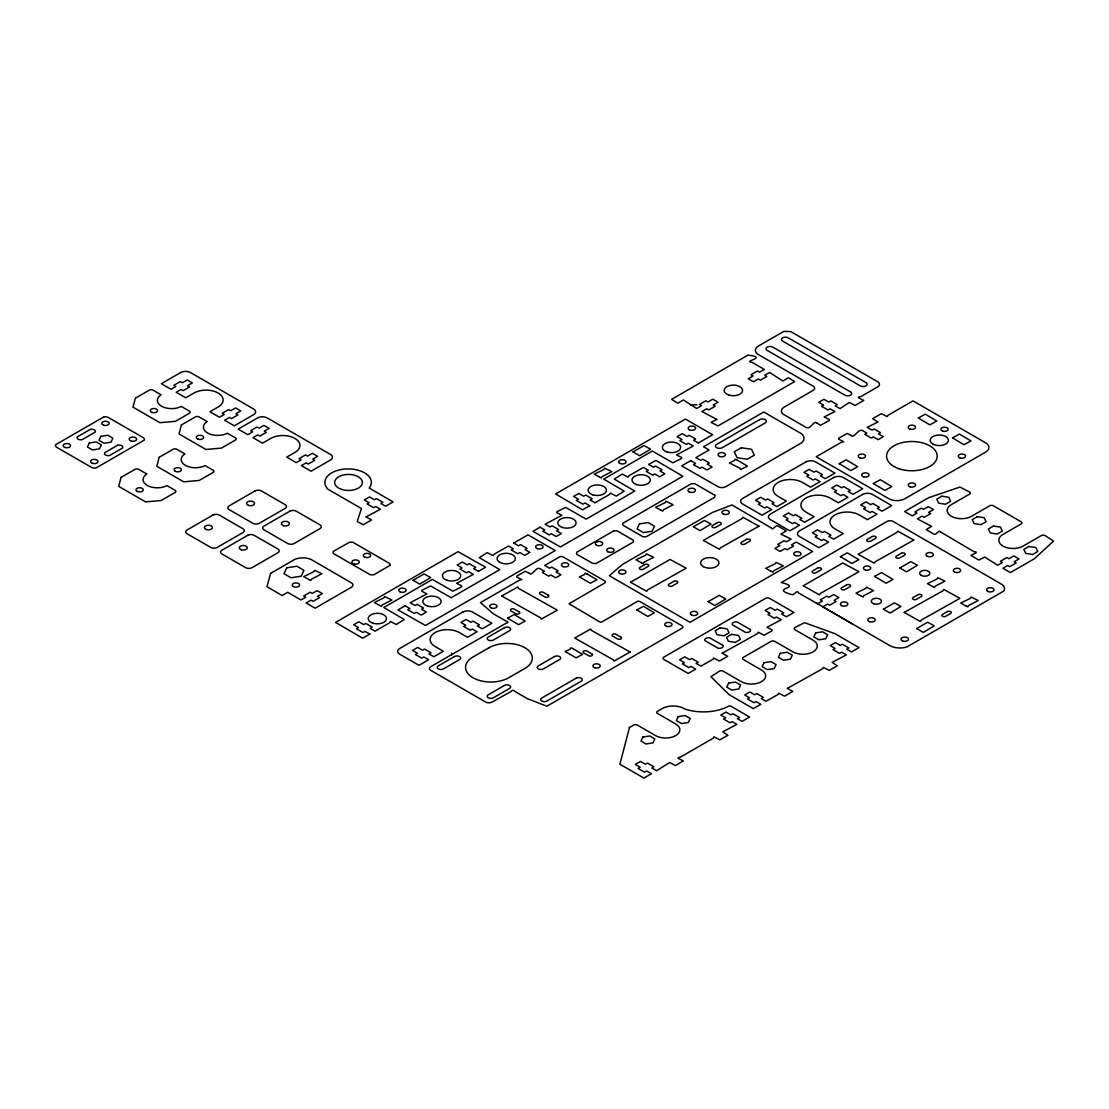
<?xml version="1.0" encoding="UTF-8"?>
<svg xmlns="http://www.w3.org/2000/svg" width="1109" height="1109" viewBox="0 0 1109 1109"><rect width="100%" height="100%" fill="white"/><g stroke="black" fill="none" stroke-linecap="round" stroke-linejoin="round"><path stroke-width="1.5" d="M629.496 727.462L619.876 764.226L643.885 778.047L651.413 773.735L646.644 770.991L644.565 772.183L638.077 768.44L640.156 767.234L635.291 764.434L640.475 761.439L645.341 764.24L647.406 763.047L653.894 766.79L651.829 767.982L656.597 770.741L669.573 762.521L675.45 765.557L683.394 760.885L678.195 758.348L678.195 757.489L680.455 757.114L713.309 738.15L713.96 736.833L719.838 739.842L727.948 735.253L722.694 731.857L736.917 724.371L732.148 721.612L730.082 722.805L723.595 719.062L725.66 717.87L720.795 715.055L725.993 712.061L730.859 714.875L732.924 713.683L739.412 717.426L737.346 718.618L742.115 721.377L749.587 717.024L731.524 706.53A2.038 1.178 0 0 0 728.461 706.253A37.11 21.431 0 0 1 684.891 709.039A15.678 9.052 0 0 0 661.768 708.831L657.734 711.16A2.703 1.553 0 0 0 657.762 713.6L675.672 723.941A14.265 8.234 0 0 1 675.672 735.586A14.265 8.234 0 0 1 655.502 735.586L637.592 725.244A2.703 1.553 0 0 0 633.378 725.217L629.344 727.546M540.069 527.219L532.958 531.35L560.392 546.959L682.853 476.246L655.876 460.387L648.723 464.491M405.09 605.791L397.979 609.908L425.468 625.49L555.221 550.549L528.036 534.843L513.758 543.05M698.393 442.99L712.616 434.742L685.39 419.05L555.609 493.962L582.585 509.835L589.725 505.732M478.45 571.357L485.562 567.24L458.072 551.658L335.583 622.399L362.643 638.202L369.796 634.098M690.436 404.827L696.896 404.827M698.462 443.032L693.624 440.231L695.69 439.039L689.202 435.296L687.136 436.489L682.271 433.674L677.072 436.683L681.938 439.483L679.872 440.675L686.36 444.432L688.426 443.226L693.277 446.026L676.545 454.898L681.619 457.504L681.619 458.433L672.83 462.813L652.314 451.058L603.712 479.13L624.187 491.121L616.244 496.139L610.366 493.103L609.437 494.517L594.992 502.765L590.154 499.979L592.22 498.787L585.732 495.03L583.667 496.222L578.801 493.422L573.603 496.416L578.468 499.23L576.403 500.422L582.89 504.165L584.956 502.973L589.808 505.773M648.654 464.449L653.506 467.249L655.571 466.043L662.059 469.8L659.994 470.992L664.859 473.793L659.661 476.801L654.795 473.987L652.73 475.179L646.242 471.436L648.308 470.244L643.47 467.443L629.025 475.692L628.096 477.106L622.218 474.07L614.275 479.088L634.75 491.093L586.134 519.151L565.632 507.395L556.843 511.776L556.843 512.705L561.916 515.311L545.184 524.183L550.022 526.983L552.102 525.791L558.589 529.534L556.524 530.726L561.39 533.54L556.191 536.534L551.325 533.72L549.26 534.912L542.772 531.169L544.838 529.977L540 527.177M852.682 624.09L822.795 606.831L827.564 604.072L829.629 605.264L836.117 601.522L834.051 600.329L838.917 597.515L833.732 594.521L828.867 597.335L826.801 596.143L820.313 599.886L822.379 601.078L817.61 603.837L798.549 592.955C796.997 588.851 794.612 595.63 791.743 594.576C768.454 587.992 804.122 588.158 781.277 582.544L886.756 521.618A4.436 2.565 0 0 1 893.341 521.535L1002.12 584.554A11.742 6.779 0 0 1 1003.784 591.042L906.968 646.921A14.472 8.359 0 0 1 888.947 645.091L816.418 603.074M513.675 543.008L518.527 545.808L520.592 544.616L527.08 548.359L525.014 549.551L529.88 552.365L524.682 555.359L519.816 552.545L517.751 553.738L511.263 549.995L513.328 548.803L508.49 546.002L494.046 554.264L493.117 555.664L487.239 552.629L479.296 557.661L499.785 569.652L451.169 597.723L430.652 585.954L421.864 590.348L421.864 591.277L426.937 593.87L410.205 602.741L415.057 605.542L417.123 604.35L423.61 608.092L421.545 609.285L426.411 612.099L421.212 615.093L416.346 612.293L414.281 613.485L407.793 609.742L409.859 608.536L405.021 605.75M478.52 571.398L473.682 568.612L475.747 567.42L469.259 563.663L467.194 564.855L462.328 562.055L457.13 565.049L462.009 567.863L459.93 569.056L466.418 572.798L468.497 571.606L473.335 574.407L456.603 583.279L461.677 585.871L461.677 586.813L452.888 591.194L432.385 579.425L383.769 607.496L404.258 619.501L396.301 624.519L390.423 621.484L389.495 622.884L375.05 631.146L370.212 628.346L372.277 627.153L365.79 623.41L363.724 624.603L358.859 621.789L353.66 624.783L358.526 627.597L356.46 628.789L362.948 632.532L365.013 631.34L369.865 634.14M451.585 653.132L451.71 654.989M366.109 516.905L371.57 519.955L363.35 524.709L357.223 521.577L361.409 508.532L327.529 488.972L325.907 486.421A23.622 13.641 0 0 1 331.799 472.808A23.206 13.391 0 0 1 361.548 471.367A23.206 13.391 0 0 1 369.145 488.029L393.099 501.892L385.627 506.245L380.858 503.486L382.924 502.294L376.436 498.551L374.371 499.743L369.505 496.929L364.307 499.923L369.172 502.737L367.107 503.93L373.594 507.672L375.66 506.48L380.429 509.239L366.109 516.905M413.089 580.284L419.701 584.11L430.68 577.581L424.068 573.949L413.089 580.284M501.67 595.949L540.291 617.685L541.22 619.085L557.342 610.2L518.721 588.463L517.792 587.049L501.67 595.949M507.589 618.17L518.555 624.686L525.167 621.054L514.202 614.538L507.589 618.17M630.148 652.023L614.026 661.103L613.097 659.703L574.698 638.035L590.598 629.066L591.527 630.48L630.148 652.023M630.55 582.253L646.658 591.333L647.587 589.919L686.208 568.196L669.988 559.463L630.55 582.253M633.031 451.918L639.643 455.73L650.623 449.214L643.996 445.582L633.031 451.918M636.829 609.922L647.795 616.452L654.407 612.82L643.442 606.29L636.829 609.922M693.416 526.789L700.029 530.615L711.008 524.086L704.395 520.454L693.416 526.789M708.152 601.674L714.778 605.486L725.743 598.971L719.131 595.339L708.152 601.674M716.774 419.382L711.091 422.404L718.05 425.925L794.612 381.579L788.43 377.753L782.871 380.983L769.563 372.458L764.78 375.216L766.86 376.408L760.372 380.151L758.293 378.959L753.427 381.773L748.242 378.779L753.066 375.937L751.001 374.745L757.489 371.002L759.554 372.194L764.323 369.436L751.999 362.283C742.129 361.201 768.911 357.486 747.91 355.13L671.624 399.379L677.821 403.191L683.366 399.961L696.688 408.486L701.456 405.728L699.391 404.535L705.879 400.793L707.944 401.985L712.81 399.185L718.05 402.193L713.184 405.007L715.25 406.199L708.762 409.942L706.696 408.75L701.928 411.508L716.774 419.382M722.222 653.229L727.684 656.278L719.464 661.033L713.586 658.025L712.935 659.342L700.888 666.149L696.119 663.39L698.185 662.198L691.697 658.455L689.632 659.647L684.766 656.833L679.581 659.841L684.447 662.641L682.368 663.834L688.869 667.59L690.935 666.398L695.703 669.143L688.176 673.454L664.166 659.633A2.897 1.677 0 0 1 664.125 656.958L765.293 598.541A2.897 1.677 0 0 1 769.923 598.569L793.878 612.431L786.406 616.784L781.637 614.026L783.703 612.833L777.215 609.077L775.149 610.283L770.284 607.469L765.085 610.463L769.951 613.277L767.885 614.469L774.373 618.212L776.439 617.02L781.207 619.779L766.984 627.264L772.058 629.857L772.058 630.785L764.129 635.235L758.251 632.241L757.599 633.544L722.222 653.229M758.986 526.151L720.365 547.888L719.436 549.302L703.314 540.402L741.935 518.665L742.864 517.265L758.986 526.151M787.335 688.37L792.796 691.434L784.576 696.175L778.698 693.18L778.047 694.484L766 701.29L761.231 698.545L763.297 697.353L756.809 693.61L754.744 694.802L749.878 691.988L744.694 694.983L749.559 697.797L747.494 698.989L753.981 702.732L756.047 701.54L760.816 704.298L753.288 708.609L729.278 694.775L710.924 676.698L719.186 671.305A2.703 1.553 0 0 1 723.401 671.319L741.311 681.661A14.265 8.234 0 0 0 761.481 681.661A14.265 8.234 0 0 0 761.481 670.016L743.557 659.675A2.703 1.553 0 0 1 743.543 657.249L770.824 641.501A2.703 1.553 0 0 1 775.025 641.515L792.935 651.856A14.265 8.234 0 0 0 813.105 651.856A14.265 8.234 0 0 0 813.105 640.212L795.195 629.87A2.703 1.553 0 0 1 795.167 627.444L804.496 622.662L835.035 633.71L858.99 647.573L851.518 651.926L846.749 649.167L848.815 647.975L842.327 644.232L840.262 645.424L835.396 642.61L830.211 645.618L835.077 648.418L832.998 649.611L839.485 653.367L841.565 652.175L846.333 654.92L832.097 662.406L837.35 665.802L829.241 670.39L823.377 667.396L822.712 668.699L787.335 688.37M803.304 585.788L819.412 594.868L820.341 593.454L858.962 571.717L842.743 562.984L803.304 585.788M839.222 463.687L850.742 470.535L857.687 466.709L846.167 459.875L839.222 463.687M840.372 556.649L851.892 563.483L858.837 559.671L847.318 552.823L840.372 556.649M873.365 483.552L884.885 490.4L891.83 486.574L880.31 479.74L873.365 483.552M874.571 576.389L886.091 583.237L893.036 579.425L881.516 572.577L874.571 576.389M883.402 609.188L890.014 613.014L900.993 606.484L894.381 602.852L883.402 609.188M899.884 567.974L906.51 571.8L917.476 565.271L910.863 561.639L899.884 567.974M904.223 612.404L920.345 621.484L921.274 620.083L959.895 598.347L943.773 589.447L942.844 590.861L904.223 612.404M913.802 540.041L875.181 561.778L874.252 563.178L858.144 554.292L896.751 532.556L897.68 531.142L913.802 540.041M916.699 628.567L923.312 632.393L934.277 625.864L927.665 622.232L916.699 628.567M918.349 418.01L929.869 424.844L936.814 421.032L925.294 414.184L918.349 418.01M952.492 437.875L964.012 444.709L970.957 440.897L959.437 434.049L952.492 437.875M714.764 495.21L714.764 497.179L646.117 536.811L642.915 536.728L622.953 525.25L622.773 523.323L691.406 483.704L694.816 483.69L714.764 495.21M736.917 459.93L747.494 466.127L740.687 469.537L739.745 468.137L729.389 462.938L734.421 460.568L735.073 459.265L736.917 459.93M309.037 579.591L310.839 580.492L311.49 579.175L321.818 573.783L314.623 570.289L313.972 571.606L303.741 576.638L309.037 579.591M379.666 605.459L381.468 606.36L382.12 605.057L391.865 599.997L384.671 596.517L384.005 597.82L374.357 602.52L379.666 605.459M529.437 573.367C531.655 576.916 535.869 566.754 539.542 568.446L544.38 571.246L542.315 572.438L548.803 576.181L550.868 574.989L555.734 577.803L560.932 574.809L556.066 571.994L558.132 570.802L551.644 567.059L549.579 568.252L544.727 565.451L559.643 556.87A2.578 1.483 0 0 1 562.984 556.857L604.849 581.033A2.454 1.414 0 0 1 604.821 582.918L569.042 603.767L599.609 621.83A1.428 0.818 0 0 0 601.951 621.872L637.134 601.563A1.941 1.123 0 0 1 639.962 601.563L682.021 625.836A2.953 1.705 0 0 1 682.479 627.93L546.917 706.197L527.551 698.739L514.645 691.295A1.608 0.929 0 0 0 513.023 690.366A1.608 0.929 0 0 0 511.415 691.309L492.119 702.052A4.561 2.634 0 0 1 485.673 702.052L430.805 670.377A4.561 2.634 0 0 1 430.805 666.661L506.245 623.106A1.608 0.929 0 0 0 507.867 622.177A1.608 0.929 0 0 0 506.245 621.234L493.339 613.79L480.433 602.603L519.428 580.159L521.868 579.619L516.794 577.027L516.794 576.098L525.375 571.26L529.437 573.367M572.66 648.515L582.599 654.393L576.084 657.845L565.105 651.51L570.165 649.153L570.816 647.85L572.66 648.515M599.595 477.092L601.411 477.993L602.062 476.676L611.808 471.616L604.613 468.137L603.948 469.454L594.299 474.139L599.595 477.092M586.938 573.908L596.878 579.785L590.362 583.237L579.383 576.902L584.443 574.545L585.095 573.228L586.938 573.908M641.362 562.762L643.165 563.663L643.83 562.36L653.561 557.3L646.367 553.821L645.715 555.124L636.067 559.823L641.362 562.762M660.909 510.223L662.725 511.124L663.376 509.821L673.108 504.761L665.913 501.268L665.261 502.585L655.613 507.284L660.909 510.223M771.171 527.87L772.696 528.868L776.272 525.943L777.88 525.943L786.239 530.892L780.875 534.136L791.119 539.071L786.281 541.871L784.202 540.679L777.714 544.422L779.779 545.614L774.914 548.428L780.112 551.423L784.978 548.608L787.043 549.801L793.531 546.058L791.466 544.866L796.304 542.065L812.62 551.52L690.006 622.315L609.326 575.737L622.246 564.564L712.588 512.4L731.954 504.955L771.171 527.87M771.074 571.274L772.876 572.175L773.528 570.872L783.273 565.812L776.078 562.332L775.413 563.635L765.764 568.335L771.074 571.274M851.268 435.518C853.625 439.067 858.241 428.795 862.026 430.334L866.864 433.12L864.798 434.312L871.258 438.041L873.31 436.849L878.162 439.649L883.319 436.669L878.48 433.869L880.532 432.69L874.086 428.961L872.021 430.14L867.183 427.353L877.898 422.03L872.644 418.634L881.405 413.671L887.283 416.679L887.949 415.362L913.012 400.89L985.61 442.81A11.409 6.585 0 0 1 985.61 452.125L904.944 498.703A11.409 6.585 0 0 1 888.808 498.703L816.196 456.783L841.26 442.311L843.699 441.784L838.626 439.178L838.626 438.249L847.207 433.425L851.268 435.518M861.346 596.115L863.149 597.016L863.8 595.699L873.545 590.64L866.351 587.16L865.685 588.463L856.037 593.163L861.346 596.115M940.682 532.015L973.827 551.617L976.086 551.991L976.086 552.85L970.888 555.387L978.831 560.073L984.709 557.037L997.684 565.257L1002.453 562.499L1000.387 561.306L1006.875 557.564L1008.94 558.756L1013.806 555.942L1018.991 558.936L1014.125 561.75L1016.204 562.942L1009.717 566.685L1007.637 565.493L1002.869 568.252L1010.396 572.563L1034.406 558.728L1053.55 541.095L1045.274 535.716A2.703 1.553 0 0 0 1041.074 535.73L1023.163 546.072A14.265 8.234 0 0 1 1002.993 546.072A14.265 8.234 0 0 1 1002.993 534.427L1020.904 524.086A2.703 1.553 0 0 0 1020.932 521.66L993.65 505.912A2.703 1.553 0 0 0 989.45 505.926L971.526 516.267A14.265 8.234 0 0 1 951.37 516.267A14.265 8.234 0 0 1 951.37 504.623L969.28 494.281A2.703 1.553 0 0 0 969.308 491.855L959.964 487.073L928.649 497.678L904.694 511.526L912.166 515.879L916.935 513.12L914.87 511.928L921.357 508.185L923.423 509.378L928.288 506.577L933.487 509.572L928.621 512.372L930.687 513.578L924.199 517.321L922.134 516.129L917.365 518.873L931.588 526.359L926.223 529.603L933.93 534.178L935.539 534.178L939.115 531.239L940.682 532.015M932.724 586.592L934.54 587.493L935.192 586.19L944.923 581.13L937.729 577.637L937.077 578.953L927.429 583.653L932.724 586.592M966.022 605.971L967.824 606.873L968.49 605.569L978.221 600.51L971.027 597.016L970.375 598.333L960.727 603.033L966.022 605.971M816.668 422.779L820.549 425.302L829.241 420.463L829.241 419.535L824.167 416.929L834.897 411.619L830.059 408.819L827.993 410.011L821.547 406.282L823.599 405.09L818.761 402.304L823.918 399.323L828.756 402.11L830.821 400.917L837.267 404.646L835.216 405.839L840.054 408.639L849.272 402.442L855.094 405.492L863.745 400.418L858.546 397.881L858.546 397.022L860.82 396.648L877.815 386.791A6.599 3.812 0 0 0 876.498 381.066L790.8 331.591L783.841 331.397L759.221 345.551A10.674 6.169 0 0 0 757.794 354.215L811.885 385.433A5.503 3.175 0 0 1 812.675 390.659L784.202 407.1A9.385 5.42 0 0 0 783.134 414.184L806.825 427.824C811.234 428.739 813.382 420.644 816.668 422.779M135.395 398.186L132.997 407.155L159.89 422.695L175.444 421.309L189.154 413.394A2.703 1.553 0 0 0 189.126 410.968L181.294 406.435A14.265 8.234 0 0 1 161.54 406.213A14.265 8.234 0 0 1 161.138 394.804L153.305 390.285A2.703 1.553 0 0 0 149.105 390.257L135.395 398.186M121.075 477.383L118.677 486.366L145.584 501.892L161.138 500.519L174.848 492.59A2.703 1.553 0 0 0 174.82 490.164L166.988 485.645A14.265 8.234 0 0 1 147.234 485.409A14.265 8.234 0 0 1 146.832 474.014L138.999 469.481A2.703 1.553 0 0 0 134.785 469.467L121.075 477.383M159.197 457.31L156.799 466.293L183.692 481.819L199.246 480.433L212.956 472.517A2.703 1.553 0 0 0 212.942 470.091L205.096 465.572A14.265 8.234 0 0 1 185.342 465.336A14.265 8.234 0 0 1 184.953 453.928L177.107 449.408A2.703 1.553 0 0 0 172.907 449.395L159.197 457.31M181.432 424.969L179.034 433.952L205.941 449.478L221.481 448.091L235.205 440.176A2.703 1.553 0 0 0 235.177 437.75L227.345 433.231A14.265 8.234 0 0 1 207.577 432.995A14.265 8.234 0 0 1 207.189 421.586L199.357 417.067A2.703 1.553 0 0 0 195.142 417.053L181.432 424.969M270.568 573.395L266.978 586.716L282.171 595.519L287.702 592.317L300.941 599.969L305.793 597.169L303.714 595.977L310.215 592.234L312.281 593.426L317.146 590.612L322.331 593.62L317.465 596.42L319.531 597.612L313.043 601.369L310.977 600.163L306.139 602.963L315.164 608.189L351.123 587.41A5.503 3.175 0 0 0 351.22 582.724L311.033 559.421A13.558 7.818 0 0 0 294.772 559.421L270.568 573.395M642.804 737.041L640.974 741.062L646.048 743.987L652.965 742.905L654.837 738.927L649.749 735.988L642.804 737.041M678.209 716.608L676.379 720.614L681.453 723.553L688.37 722.472L690.242 718.48L685.154 715.541L678.209 716.608M728.599 683.13L726.769 687.136L731.857 690.075L738.774 688.994L740.632 685.002L735.558 682.077L728.599 683.13M764.018 662.683L762.188 666.703L767.262 669.628L774.179 668.561L776.05 664.568L770.963 661.629L764.018 662.683M780.237 653.326L778.407 657.332L783.495 660.271L790.398 659.19L792.27 655.197L787.182 652.258L780.237 653.326M815.642 632.879L813.812 636.885L818.899 639.824L825.803 638.742L827.674 634.75L822.587 631.825L815.642 632.879M89.302 442.99L87.431 447.01L92.518 449.935L99.463 448.868L101.321 444.861L96.233 441.923L89.302 442.99M100.877 436.308L99.02 440.315L104.094 443.253L111.039 442.186L112.896 438.166L107.823 435.241L100.877 436.308M286.718 567.808L283.987 573.672L290.96 577.775L301.232 576.181L303.949 570.345L296.935 566.228L286.718 567.808M639.436 523.892L637.093 528.91L643.47 532.597L652.175 531.253L654.504 526.221L648.141 522.547L639.436 523.892M389.911 565.438L373.816 574.809L370.323 574.809L333.241 553.405L333.241 551.436L349.46 542.259L352.87 542.259L389.911 563.649L389.911 565.438M690.699 460.651L681.688 465.891L717.814 486.56A5.503 3.175 0 0 0 725.951 486.601L801.336 442.976A13.558 7.818 0 0 0 801.266 433.591L763.713 412.007L703.536 446.788L709.053 449.963L695.87 457.643L700.736 460.429L702.787 459.223L709.303 462.966L707.237 464.158L712.13 466.958L706.96 469.966L702.066 467.166L700.015 468.358L693.499 464.629L695.565 463.437L690.699 460.651M103.955 416.832L55.547 444.764A5.018 2.897 0 0 0 57.169 447.565L91.049 467.125A5.115 2.953 0 0 0 95.887 468.053L144.295 440.107A5.004 2.897 0 0 0 142.673 437.32L108.793 417.76A5.101 2.953 0 0 0 103.955 416.832M180.725 372.527L161.359 383.714L171.036 389.301L175.874 386.5L173.822 385.322L180.268 381.593L182.333 382.771L187.171 379.985L192.328 382.965L187.49 385.752L189.556 386.944L183.096 390.673L181.044 389.481L176.206 392.281L185.716 397.771L193.95 393.03A17.106 9.884 0 0 1 218.154 393.03A17.106 9.884 0 0 1 218.154 407.003L209.92 411.744L219.443 417.247L224.281 414.447L222.23 413.255L228.676 409.54L230.727 410.718L235.579 407.932L240.736 410.912L235.898 413.699L237.95 414.891L231.504 418.62L229.438 417.428L224.6 420.228L234.29 425.814L253.656 414.627A6.848 3.951 0 0 0 253.656 409.041L190.415 372.527A6.848 3.951 0 0 0 180.725 372.527M90.245 429.405L77.339 436.849A3.701 2.135 0 0 0 78.143 439.178A3.701 2.135 0 0 0 82.177 439.649L95.083 432.191A3.701 2.135 0 0 0 94.279 429.862A3.701 2.135 0 0 0 90.245 429.405M117.665 445.236L104.759 452.694A3.701 2.135 0 0 0 105.577 455.023A3.701 2.135 0 0 0 109.611 455.48L122.517 448.036A3.701 2.135 0 0 0 121.699 445.707A3.701 2.135 0 0 0 117.665 445.236M257.524 417.927L238.158 429.114L247.834 434.7L252.672 431.9L250.62 430.722L257.066 426.993L259.132 428.185L263.97 425.385L269.127 428.365L264.289 431.165L266.354 432.344L259.894 436.073L257.842 434.88L252.991 437.681L262.514 443.17L270.748 438.429A17.106 9.884 0 0 1 294.939 438.429A17.106 9.884 0 0 1 294.939 452.403L286.718 457.144L296.242 462.647L301.08 459.847L299.014 458.669L305.474 454.94L307.526 456.118L312.378 453.331L317.534 456.312L312.696 459.112L314.748 460.29L308.302 464.019L306.236 462.827L301.398 465.628L311.075 471.214L330.454 460.027A6.848 3.951 0 0 0 330.454 454.44L267.214 417.927A6.848 3.951 0 0 0 257.524 417.927M212.873 515.089L187.061 529.991A4.561 2.634 0 0 0 187.061 533.72L210.765 547.416A4.561 2.634 0 0 0 217.212 547.416L243.023 532.5A4.561 2.634 0 0 0 243.023 528.785L219.319 515.089A4.561 2.634 0 0 0 212.873 515.089M254.973 490.968L229.161 505.87A4.561 2.634 0 0 0 229.161 509.599L252.866 523.282A4.561 2.634 0 0 0 259.326 523.282L285.138 508.379A4.561 2.634 0 0 0 285.138 504.65L261.433 490.968A4.561 2.634 0 0 0 254.973 490.968M247.709 535.328L221.897 550.23A4.561 2.634 0 0 0 221.897 553.959L245.602 567.642A4.561 2.634 0 0 0 252.062 567.642L277.874 552.739A4.561 2.634 0 0 0 277.874 549.01L254.169 535.328A4.561 2.634 0 0 0 247.709 535.328M289.823 511.194L264.011 526.096A4.561 2.634 0 0 0 264.011 529.825L287.716 543.521A4.561 2.634 0 0 0 294.162 543.521L319.988 528.605A4.561 2.634 0 0 0 319.988 524.89L296.269 511.194A4.561 2.634 0 0 0 289.823 511.194M759.582 419.646L716.636 444.432A3.992 2.301 0 0 0 716.636 447.689A3.992 2.301 0 0 0 722.278 447.689L765.224 422.903A3.992 2.301 0 0 0 765.224 419.646A3.992 2.301 0 0 0 759.582 419.646M462.855 612.043L399.6 648.557A6.848 3.951 0 0 0 399.6 654.144L418.98 665.331L428.656 659.744L423.818 656.944L421.767 658.136L415.307 654.407L417.358 653.215L412.52 650.428L417.691 647.448L422.529 650.234L424.581 649.056L431.041 652.771L428.975 653.963L433.827 656.764L443.337 651.26L435.116 646.505A17.106 9.884 0 0 1 435.116 632.546A17.106 9.884 0 0 1 459.32 632.546L467.541 637.287L477.064 631.797L472.226 628.997L470.161 630.189L463.714 626.46L465.766 625.268L460.928 622.482L466.085 619.501L470.937 622.288L472.988 621.109L479.448 624.824L477.383 626.017L482.221 628.817L491.911 623.23L472.531 612.043A6.848 3.951 0 0 0 462.855 612.043M613.734 530.878L576.652 552.282L576.652 554.25L592.871 563.427L596.282 563.427L633.322 542.051L633.322 540.263L617.228 530.878L613.734 530.878M454.399 656.583L438.263 665.899A3.646 2.107 0 0 0 438.263 668.879A3.646 2.107 0 0 0 443.42 668.879L459.556 659.564A3.646 2.107 0 0 0 459.556 656.583A3.646 2.107 0 0 0 454.399 656.583M504.415 627.708L488.265 637.023A3.646 2.107 0 0 0 488.265 640.004A3.646 2.107 0 0 0 493.436 640.004L509.572 630.688A3.646 2.107 0 0 0 509.572 627.708A3.646 2.107 0 0 0 504.415 627.708M805.896 461.912L742.642 498.426A6.848 3.951 0 0 0 742.642 504.013L762.022 515.2L771.698 509.613L766.86 506.813L764.808 508.005L758.348 504.276L760.414 503.084L755.562 500.298L760.732 497.317L765.57 500.104L767.622 498.925L774.082 502.64L772.03 503.833L776.868 506.633L786.378 501.129L778.158 496.388A17.106 9.884 0 0 1 778.158 482.415A17.106 9.884 0 0 1 802.361 482.415L810.582 487.156L820.106 481.666L815.267 478.866L813.202 480.058L806.756 476.329L808.808 475.137L803.97 472.351L809.126 469.37L813.978 472.157L816.03 470.978L822.49 474.707L820.424 475.886L825.262 478.686L834.952 473.099L815.572 461.912A6.848 3.951 0 0 0 805.896 461.912M489.083 647.725L472.947 657.041A25.327 14.625 0 0 0 472.947 677.724A25.327 14.625 0 0 0 508.768 677.724L524.904 668.408A25.327 14.625 0 0 0 524.904 647.725A25.327 14.625 0 0 0 489.083 647.725M644.828 564.564L639.99 567.364A2.287 1.317 0 0 0 639.99 569.222A2.287 1.317 0 0 0 643.22 569.222L648.058 566.436A2.287 1.317 0 0 0 648.058 564.564A2.287 1.317 0 0 0 644.828 564.564M717.426 522.644L712.588 525.444A2.287 1.317 0 0 0 712.588 527.302A2.287 1.317 0 0 0 715.818 527.302L720.656 524.515A2.287 1.317 0 0 0 720.656 522.644A2.287 1.317 0 0 0 717.426 522.644M833.649 477.549L770.408 514.063A6.848 3.951 0 0 0 770.408 519.65L789.788 530.837L799.464 525.25L794.626 522.45L792.561 523.642L786.115 519.913L788.166 518.721L783.328 515.935L788.485 512.954L793.337 515.74L795.389 514.562L801.849 518.291L799.783 519.469L804.621 522.27L814.145 516.766L805.924 512.025A17.106 9.884 0 0 1 805.924 498.052A17.106 9.884 0 0 1 830.114 498.052L838.349 502.793L847.872 497.303L843.02 494.503L840.969 495.695L834.509 491.966L836.574 490.788L831.736 487.988L836.893 485.007L841.731 487.808L843.797 486.615L850.243 490.344L848.191 491.523L853.029 494.323L862.705 488.736L843.339 477.549A6.848 3.951 0 0 0 833.649 477.549M673.87 581.338L669.032 584.124A2.287 1.317 0 0 0 669.032 585.996A2.287 1.317 0 0 0 672.262 585.996L677.1 583.195A2.287 1.317 0 0 0 677.1 581.338A2.287 1.317 0 0 0 673.87 581.338M746.468 539.418L741.63 542.204A2.287 1.317 0 0 0 741.63 544.075A2.287 1.317 0 0 0 744.86 544.075L749.698 541.275A2.287 1.317 0 0 0 749.698 539.418A2.287 1.317 0 0 0 746.468 539.418M504.415 685.459L488.279 694.775A3.646 2.107 0 0 0 488.279 697.755A3.646 2.107 0 0 0 493.436 697.755L509.572 688.439A3.646 2.107 0 0 0 509.572 685.459A3.646 2.107 0 0 0 504.415 685.459M554.431 656.583L538.281 665.899A3.646 2.107 0 0 0 538.281 668.879A3.646 2.107 0 0 0 543.452 668.879L559.588 659.564A3.646 2.107 0 0 0 559.588 656.583A3.646 2.107 0 0 0 554.431 656.583M862.719 494.42L799.478 530.934A6.848 3.951 0 0 0 799.478 536.52L818.844 547.707L828.534 542.121L823.696 539.334L821.63 540.513L815.184 536.798L817.236 535.605L812.398 532.805L817.555 529.825L822.393 532.625L824.458 531.433L830.904 535.162L828.853 536.354L833.691 539.14L843.214 533.651L834.98 528.896A17.106 9.884 0 0 1 834.98 514.923A17.106 9.884 0 0 1 859.184 514.923L867.418 519.677L876.928 514.174L872.09 511.388L870.038 512.566L863.578 508.851L865.644 507.659L860.806 504.858L865.963 501.878L870.801 504.678L872.866 503.486L879.312 507.215L877.261 508.407L882.099 511.194L891.775 505.607L872.409 494.42A6.848 3.951 0 0 0 862.719 494.42M576.084 678.223L541.733 698.046A3.646 2.107 0 0 0 541.733 701.027A3.646 2.107 0 0 0 546.903 701.027L581.241 681.203A3.646 2.107 0 0 0 581.241 678.223A3.646 2.107 0 0 0 576.084 678.223M817.583 568.099L812.745 570.885A2.287 1.317 0 0 0 812.745 572.757A2.287 1.317 0 0 0 815.974 572.757L820.812 569.957A2.287 1.317 0 0 0 820.812 568.099A2.287 1.317 0 0 0 817.583 568.099M872.256 536.534L867.418 539.321A2.287 1.317 0 0 0 867.418 541.192A2.287 1.317 0 0 0 870.634 541.192L875.486 538.392A2.287 1.317 0 0 0 875.486 536.534A2.287 1.317 0 0 0 872.256 536.534M941.874 496.222L936.8 499.161L938.658 503.153L945.575 504.235L950.663 501.296L948.833 497.289L941.874 496.222M720.268 627.805L715.194 630.744L717.024 634.75L723.969 635.804L729.057 632.879L727.185 628.886L720.268 627.805M731.607 634.348L726.534 637.287L728.363 641.293L735.309 642.361L740.396 639.422L738.525 635.429L731.607 634.348M846.624 584.859L841.786 587.659A2.287 1.317 0 0 0 841.786 589.517A2.287 1.317 0 0 0 845.016 589.517L849.854 586.73A2.287 1.317 0 0 0 849.854 584.859A2.287 1.317 0 0 0 846.624 584.859M901.298 553.294L896.46 556.094A2.287 1.317 0 0 0 896.46 557.952A2.287 1.317 0 0 0 899.676 557.952L904.528 555.165A2.287 1.317 0 0 0 904.528 553.294A2.287 1.317 0 0 0 901.298 553.294M977.279 516.669L972.205 519.608L974.076 523.6L980.98 524.668L986.067 521.743L984.237 517.723L977.279 516.669M993.512 526.04L988.424 528.965L990.295 532.958L997.199 534.039L1002.286 531.1L1000.457 527.094L993.512 526.04M918.002 594.674L913.151 597.46A2.287 1.317 0 0 0 913.151 599.331A2.287 1.317 0 0 0 916.381 599.331L921.219 596.531A2.287 1.317 0 0 0 921.219 594.674A2.287 1.317 0 0 0 918.002 594.674M1028.916 546.474L1023.829 549.412L1025.7 553.405L1032.618 554.486L1037.691 551.547L1035.861 547.541L1028.916 546.474M947.377 611.627L942.539 614.428A2.287 1.317 0 0 0 942.539 616.285A2.287 1.317 0 0 0 945.755 616.285L950.593 613.485A2.287 1.317 0 0 0 950.593 611.627A2.287 1.317 0 0 0 947.377 611.627M741.339 447.745L734.269 451.793L737.055 457.712L747.175 459.251L754.3 455.189L751.514 449.297L741.339 447.745M865.99 382.619L788.291 337.871A3.992 2.301 0 0 0 782.649 337.871A3.992 2.301 0 0 0 782.649 341.128L860.334 385.877A3.992 2.301 0 0 0 865.99 385.877A3.992 2.301 0 0 0 865.99 382.619M850.548 391.907L772.834 347.145A3.992 2.301 0 0 0 767.192 347.145A3.992 2.301 0 0 0 767.192 350.402L844.906 395.164A3.992 2.301 0 0 0 850.548 395.164A3.992 2.301 0 0 0 850.548 391.907M750.239 629.51L737.333 622.066A3.701 2.135 0 0 0 733.299 622.523A3.701 2.135 0 0 0 732.494 624.852L745.4 632.31A3.701 2.135 0 0 0 749.434 631.839A3.701 2.135 0 0 0 750.239 629.51M722.805 645.355L709.899 637.897A3.701 2.135 0 0 0 705.865 638.368A3.701 2.135 0 0 0 705.061 640.697L717.967 648.141A3.701 2.135 0 0 0 722.001 647.684A3.701 2.135 0 0 0 722.805 645.355M548.193 595.159L543.355 592.358A2.287 1.317 0 0 0 540.125 592.358A2.287 1.317 0 0 0 540.125 594.23L544.976 597.016A2.287 1.317 0 0 0 548.193 597.016A2.287 1.317 0 0 0 548.193 595.159M620.804 637.079L615.966 634.279A2.287 1.317 0 0 0 612.736 634.279A2.287 1.317 0 0 0 612.736 636.136L617.574 638.936A2.287 1.317 0 0 0 620.804 638.936A2.287 1.317 0 0 0 620.804 637.079M519.151 611.918L514.313 609.132A2.287 1.317 0 0 0 511.083 609.132A2.287 1.317 0 0 0 511.083 610.99L515.935 613.79A2.287 1.317 0 0 0 519.151 613.79A2.287 1.317 0 0 0 519.151 611.918M591.762 653.839L586.924 651.052A2.287 1.317 0 0 0 583.694 651.052A2.287 1.317 0 0 0 583.694 652.91L588.532 655.71A2.287 1.317 0 0 0 591.762 655.71A2.287 1.317 0 0 0 591.762 653.839M863.551 476.801A3.646 2.107 0 0 0 869.026 474.971A3.646 2.107 0 0 0 863.551 473.141A3.646 2.107 0 0 0 863.551 476.801M899.219 468.802A25.327 14.625 0 0 0 937.202 456.132A25.327 14.625 0 0 0 899.219 443.475A25.327 14.625 0 0 0 899.219 468.802M932.849 444.03A9.122 5.268 0 0 0 948.126 441.659A9.122 5.268 0 0 0 936.939 435.213A9.122 5.268 0 0 0 932.849 444.03M942.678 431.11A3.646 2.107 0 0 0 948.153 429.294A3.646 2.107 0 0 0 942.678 427.464A3.646 2.107 0 0 0 942.678 431.11M910.045 429.086A3.646 2.107 0 0 0 915.521 427.256A3.646 2.107 0 0 0 910.045 425.426A3.646 2.107 0 0 0 910.045 429.086M960.061 457.962A3.646 2.107 0 0 0 965.537 456.132A3.646 2.107 0 0 0 960.061 454.316A3.646 2.107 0 0 0 960.061 457.962M860.029 457.962A3.646 2.107 0 0 0 865.505 456.132A3.646 2.107 0 0 0 860.029 454.316A3.646 2.107 0 0 0 860.029 457.962M910.045 486.837A3.646 2.107 0 0 0 915.521 485.007A3.646 2.107 0 0 0 910.045 483.191A3.646 2.107 0 0 0 910.045 486.837M865.27 569.929A3.646 2.107 0 0 0 870.745 568.099A3.646 2.107 0 0 0 865.27 566.269A3.646 2.107 0 0 0 865.27 569.929M198.137 439.219A3.646 2.107 0 0 0 203.612 437.39A3.646 2.107 0 0 0 198.137 435.574A3.646 2.107 0 0 0 198.137 439.219M152.099 412.437A3.646 2.107 0 0 0 157.575 410.607A3.646 2.107 0 0 0 152.099 408.777A3.646 2.107 0 0 0 152.099 412.437M137.031 491.301A3.646 2.107 0 0 0 143.13 490.358A3.646 2.107 0 0 0 138.667 487.78A3.646 2.107 0 0 0 137.031 491.301M719.893 456.548A3.701 2.135 0 0 0 725.438 454.69A3.701 2.135 0 0 0 719.893 452.846A3.701 2.135 0 0 0 719.893 456.548M491.495 608.12A3.687 2.121 0 0 0 497.012 606.276A3.687 2.121 0 0 0 491.495 604.447A3.687 2.121 0 0 0 491.495 608.12M594.729 667.77A3.674 2.121 0 0 0 600.232 665.927A3.674 2.121 0 0 0 594.729 664.097A3.674 2.121 0 0 0 594.729 667.77M563.275 566.671A3.646 2.107 0 0 0 568.751 564.841A3.646 2.107 0 0 0 563.275 563.012A3.646 2.107 0 0 0 563.275 566.671M666.551 626.322A3.66 2.107 0 0 0 672.04 624.492A3.66 2.107 0 0 0 666.551 622.662A3.66 2.107 0 0 0 666.551 626.322M954.392 571.953A3.729 2.149 0 0 0 960.63 570.996A3.729 2.149 0 0 0 956.069 568.362A3.729 2.149 0 0 0 954.392 571.953M987.689 591.333A3.729 2.149 0 0 0 993.914 590.376A3.729 2.149 0 0 0 989.353 587.742A3.729 2.149 0 0 0 987.689 591.333M902.892 641.085A3.729 2.149 0 0 0 908.479 639.214A3.729 2.149 0 0 0 902.892 637.356A3.729 2.149 0 0 0 902.892 641.085M869.595 621.705A3.729 2.149 0 0 0 875.181 619.834A3.729 2.149 0 0 0 869.595 617.976A3.729 2.149 0 0 0 869.595 621.705M921.149 575.363A5.101 2.939 0 0 0 929.689 574.046A5.101 2.939 0 0 0 923.437 570.442A5.101 2.939 0 0 0 921.149 575.363M873.809 603.781A5.101 2.939 0 0 0 881.461 601.23A5.101 2.939 0 0 0 873.809 598.68A5.101 2.939 0 0 0 873.809 603.781M927.069 556.177A3.729 2.149 0 0 0 933.293 555.207A3.729 2.149 0 0 0 928.732 552.573A3.729 2.149 0 0 0 927.069 556.177M841.495 605.583A3.729 2.149 0 0 0 847.72 604.613A3.729 2.149 0 0 0 843.159 601.979A3.729 2.149 0 0 0 841.495 605.583M689.077 491.828A3.729 2.149 0 0 0 695.315 490.871A3.729 2.149 0 0 0 690.755 488.237A3.729 2.149 0 0 0 689.077 491.828M175.139 471.228A3.646 2.107 0 0 0 181.252 470.285A3.646 2.107 0 0 0 176.775 467.707A3.646 2.107 0 0 0 175.139 471.228M723.747 514.243A3.687 2.121 0 0 0 729.278 512.4A3.687 2.121 0 0 0 723.747 510.556A3.687 2.121 0 0 0 723.747 514.243M619.681 573.492A3.674 2.121 0 0 0 625.823 572.549A3.674 2.121 0 0 0 621.331 569.943A3.674 2.121 0 0 0 619.681 573.492M794.793 555.318A3.646 2.107 0 0 0 800.892 554.375A3.646 2.107 0 0 0 796.428 551.797A3.646 2.107 0 0 0 794.793 555.318M691.462 614.954A3.66 2.107 0 0 0 697.575 614.012A3.66 2.107 0 0 0 693.097 611.419A3.66 2.107 0 0 0 691.462 614.954M689.271 429.724A3.729 2.149 0 0 0 695.495 428.753A3.729 2.149 0 0 0 690.935 426.119A3.729 2.149 0 0 0 689.271 429.724M666.939 451.931A9.149 5.282 0 0 0 680.663 447.357A9.149 5.282 0 0 0 666.939 442.782A9.149 5.282 0 0 0 666.939 451.931M728.793 394.998A9.177 5.295 0 0 0 742.559 390.41A9.177 5.295 0 0 0 728.793 385.821A9.177 5.295 0 0 0 728.793 394.998M703.314 566.616A9.135 5.282 0 0 0 718.604 564.245A9.135 5.282 0 0 0 707.403 557.785A9.135 5.282 0 0 0 703.314 566.616M293.33 586.536A3.701 2.135 0 0 0 299.513 585.566A3.701 2.135 0 0 0 294.994 582.96A3.701 2.135 0 0 0 293.33 586.536M619.779 463.354A3.701 2.135 0 0 0 625.961 462.398A3.701 2.135 0 0 0 621.428 459.778A3.701 2.135 0 0 0 619.779 463.354M365.124 557.342A3.715 2.149 0 0 0 370.697 555.484A3.715 2.149 0 0 0 365.124 553.627A3.715 2.149 0 0 0 365.124 557.342M353.743 563.913A3.715 2.149 0 0 0 359.316 562.055A3.715 2.149 0 0 0 353.743 560.197A3.715 2.149 0 0 0 353.743 563.913M592.719 494.78A9.149 5.282 0 0 0 606.443 490.206A9.149 5.282 0 0 0 592.719 485.631A9.149 5.282 0 0 0 592.719 494.78M446.996 580.298A9.149 5.282 0 0 0 460.72 575.723A9.149 5.282 0 0 0 446.996 571.149A9.149 5.282 0 0 0 446.996 580.298M372.776 623.147A9.149 5.282 0 0 0 386.5 618.572A9.149 5.282 0 0 0 372.776 613.998A9.149 5.282 0 0 0 372.776 623.147M399.836 591.721A3.701 2.135 0 0 0 406.019 590.764A3.701 2.135 0 0 0 401.486 588.158A3.701 2.135 0 0 0 399.836 591.721M499.729 562.305A9.149 5.282 0 0 0 515.033 559.934A9.149 5.282 0 0 0 503.833 553.474A9.149 5.282 0 0 0 499.729 562.305M636.594 484.578A9.149 5.282 0 0 0 650.318 480.003A9.149 5.282 0 0 0 636.594 475.428A9.149 5.282 0 0 0 636.594 484.578M537.505 548.664A3.729 2.149 0 0 0 543.091 546.806A3.729 2.149 0 0 0 537.505 544.935A3.729 2.149 0 0 0 537.505 548.664M427.395 605.999A9.149 5.282 0 0 0 441.119 601.425A9.149 5.282 0 0 0 427.395 596.85A9.149 5.282 0 0 0 427.395 605.999M562.374 527.44A9.149 5.282 0 0 0 576.098 522.866A9.149 5.282 0 0 0 562.374 518.291A9.149 5.282 0 0 0 562.374 527.44M607.774 551.727A3.715 2.149 0 0 0 613.984 550.757A3.715 2.149 0 0 0 609.437 548.137A3.715 2.149 0 0 0 607.774 551.727M596.392 545.157A3.715 2.149 0 0 0 602.603 544.186A3.715 2.149 0 0 0 598.056 541.566A3.715 2.149 0 0 0 596.392 545.157M241.277 549.759A3.992 2.301 0 0 0 247.265 547.763A3.992 2.301 0 0 0 241.277 545.767A3.992 2.301 0 0 0 241.277 549.759M248.541 505.399A3.992 2.301 0 0 0 254.543 503.403A3.992 2.301 0 0 0 248.541 501.407A3.992 2.301 0 0 0 248.541 505.399M283.377 525.638A3.992 2.301 0 0 0 289.38 523.628A3.992 2.301 0 0 0 283.377 521.632A3.992 2.301 0 0 0 283.377 525.638M341.558 489.388A13.876 8.013 0 0 0 362.38 482.443A13.876 8.013 0 0 0 341.558 475.511A13.876 8.013 0 0 0 341.558 489.388M206.426 529.534A3.992 2.301 0 0 0 212.429 527.524A3.992 2.301 0 0 0 206.426 525.527A3.992 2.301 0 0 0 206.426 529.534M92.38 463.34A3.701 2.135 0 0 0 97.939 461.496A3.701 2.135 0 0 0 92.38 459.653A3.701 2.135 0 0 0 92.38 463.34M65.043 447.481A3.701 2.135 0 0 0 70.588 445.638A3.701 2.135 0 0 0 65.043 443.78A3.701 2.135 0 0 0 65.043 447.481M103.608 425.218A3.701 2.135 0 0 0 109.153 423.375A3.701 2.135 0 0 0 103.608 421.531A3.701 2.135 0 0 0 103.608 425.218M131.084 441.008A3.701 2.135 0 0 0 136.629 439.15A3.701 2.135 0 0 0 131.084 437.306A3.701 2.135 0 0 0 131.084 441.008"/></g></svg>
